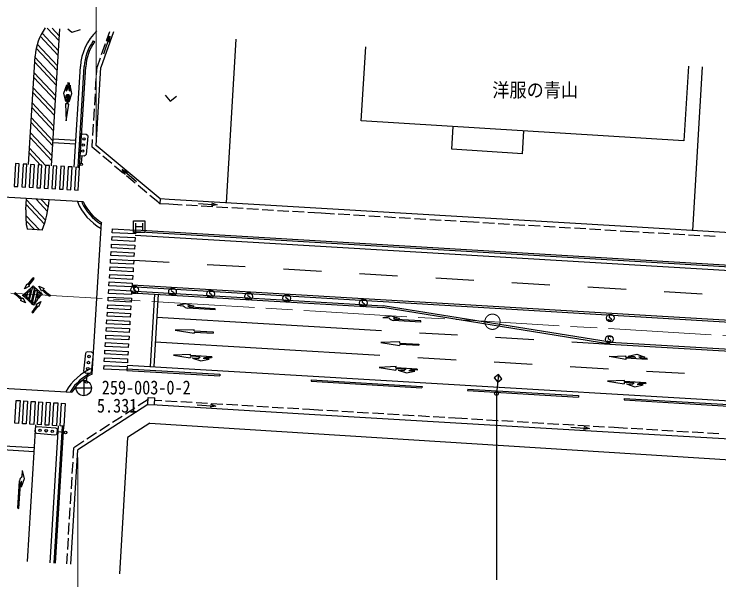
# Model space of a CAD drawing. Units: millimetres, scale not verified. Extents: x 40000 to 680000, y 20000 to 380000.
# Drawn here: x 304593 to 397001, y 241964 to 316159 of the extents above; entities that cross this region are included whole.
import ezdxf
from ezdxf.enums import TextEntityAlignment as Align

# ---------------------------------------------------------------- set-up
doc = ezdxf.new("R2010")
doc.units = ezdxf.units.MM
doc.header["$LTSCALE"] = 1000
doc.linetypes.add('CHAIN', pattern=[18.5, 12, -1.5, 3.5, -1.5])
for name, color, linetype, lineweight in [('M-BGD', 7, 'Continuous', 25), ('M-BMK', 2, 'CHAIN', 13), ('M-BMK-SRVR', 3, 'Continuous', 25), ('M-STR-HTXT', 7, 'Continuous', 13), ('M-STR-STRC', 7, 'Continuous', 25), ('M-STR-STRD', 7, 'Continuous', 25)]:
    doc.layers.add(name, color=color, linetype=linetype, lineweight=lineweight)
doc.styles.add('ＭＳ ゴシック', font='')
doc.styles.get('ＭＳ ゴシック').set_extended_font_data('MS Gothic')

msp = doc.modelspace()

# ---------------------------------------------------------------- linework, layer by layer
at = {"layer": 'M-BGD'}
for p, q in [((317631, 313817), (315978, 309137)), ((316350, 310942), (317142, 313266)), ((317091, 313849), (316694, 312723)), ((316723, 312616), (317142, 313266)), ((317142, 313266), (317078, 312495)), ((314993, 312634), (315172, 312506)), ((332427, 291409), (333709, 312865)), ((316527, 312252), (316028, 310838)), ((350091, 302173), (350695, 311860)), ((315861, 310366), (315464, 309241)), ((312981, 296071), (313782, 309271)), ((313181, 296060), (313982, 309258)), ((315360, 298936), (315978, 309137)), ((315401, 308215), (315464, 309241)), ((393011, 309352), (392400, 299537)), ((393572, 287784), (394872, 309241)), ((315280, 306219), (315371, 307716)), ((315159, 304223), (315250, 305720)), ((324380, 305537), (325053, 304744)), ((325053, 304744), (325872, 305384)), ((315038, 302226), (315129, 303724)), ((314917, 300230), (315008, 301727)), ((392400, 299537), (350091, 302173)), ((361977, 298464), (362172, 301420)), ((313313, 300234), (313409, 300385)), ((313409, 300385), (313576, 300448)), ((313576, 300448), (314054, 300399)), ((314054, 300399), (314205, 300303)), ((371240, 297853), (371438, 300843)), ((313068, 297846), (313313, 300234)), ((314268, 300136), (314023, 297748)), ((314205, 300303), (314268, 300136)), ((314824, 298705), (314887, 299731)), ((315859, 297841), (314824, 298705)), ((323750, 291925), (315360, 298936)), ((313131, 297679), (313068, 297846)), ((313282, 297583), (313131, 297679)), ((313760, 297534), (313282, 297583)), ((313423, 296603), (313521, 297558)), ((313927, 297597), (313760, 297534)), ((314023, 297748), (313927, 297597)), ((371240, 297853), (361977, 298464)), ((317394, 296558), (316243, 297520)), ((312981, 296071), (313181, 296060)), ((318929, 295276), (317778, 296238)), ((320634, 294175), (318761, 295763)), ((319212, 295135), (318761, 295763)), ((318761, 295763), (319455, 295421)), ((320464, 293994), (319312, 294956)), ((321998, 292711), (320847, 293673)), ((323417, 291526), (322382, 292391)), ((313674, 291517), (313493, 291432)), ((323713, 291296), (323417, 291526)), ((323750, 291925), (323713, 291296)), ((324893, 291227), (323713, 291296)), ((324930, 291856), (323750, 291925)), ((326639, 291123), (324893, 291227)), ((344895, 290670), (324930, 291856)), ((328636, 291004), (327138, 291093)), ((328781, 291321), (331230, 291159)), ((331230, 291159), (330469, 291021)), ((330494, 291395), (331230, 291159)), ((330632, 290886), (329135, 290975)), ((332629, 290767), (331131, 290856)), ((334625, 290649), (333128, 290738)), ((336622, 290530), (335124, 290619)), ((338618, 290412), (337121, 290500)), ((340615, 290293), (339117, 290382)), ((342611, 290174), (341114, 290263)), ((364860, 289485), (344895, 290670)), ((344857, 290041), (343110, 290145)), ((346603, 289937), (344857, 290041)), ((348600, 289819), (347102, 289908)), ((350596, 289700), (349099, 289789)), ((352593, 289582), (351095, 289671)), ((354589, 289464), (353092, 289552)), ((356586, 289345), (355088, 289434)), ((358582, 289227), (357085, 289315)), ((384825, 288299), (364860, 289485)), ((316044, 288844), (315938, 288674)), ((320228, 289040), (321728, 289041)), ((320229, 287540), (320228, 289040)), ((320528, 288740), (320529, 287840)), ((321428, 288741), (321429, 287841)), ((321728, 289041), (321729, 287541)), ((360579, 289108), (359081, 289197)), ((362575, 288990), (361078, 289079)), ((364821, 288856), (363074, 288960)), ((365570, 288812), (364821, 288856)), ((367566, 288693), (366069, 288782)), ((369563, 288575), (368065, 288664)), ((371559, 288456), (370062, 288545)), ((373556, 288338), (372058, 288427)), ((321729, 287541), (320229, 287540)), ((320482, 287612), (320494, 287811)), ((320482, 287612), (320494, 287811)), ((459643, 279347), (320482, 287612)), ((459655, 279547), (320494, 287811)), ((320528, 288290), (321428, 288291)), ((375552, 288219), (374055, 288308)), ((377549, 288100), (376051, 288189)), ((379545, 287982), (378048, 288071)), ((381542, 287863), (380044, 287952)), ((383538, 287745), (382041, 287834)), ((384786, 287671), (384037, 287715)), ((386533, 287567), (384786, 287671)), ((404789, 287115), (384825, 288299)), ((388529, 287449), (387032, 287537)), ((390526, 287330), (389028, 287419)), ((392522, 287212), (391025, 287300)), ((394519, 287093), (393021, 287182)), ((396515, 286975), (395018, 287064)), ((320268, 280336), (320236, 280218)), ((320236, 280218), (320266, 280115)), ((320266, 280115), (320528, 279927)), ((320394, 280383), (320268, 280336)), ((320473, 280375), (320394, 280383)), ((320551, 280347), (320473, 280375)), ((320586, 280303), (320551, 280347)), ((325234, 280091), (325202, 279974)), ((325360, 280138), (325234, 280091)), ((325439, 280130), (325360, 280138)), ((325517, 280102), (325439, 280130)), ((325553, 280058), (325517, 280102)), ((320167, 279743), (320133, 279807)), ((320280, 279671), (320167, 279743)), ((320420, 279657), (320280, 279671)), ((320525, 279706), (320420, 279657)), ((320557, 279824), (320525, 279706)), ((320528, 279927), (320557, 279824)), ((325133, 279498), (325100, 279562)), ((325247, 279426), (325133, 279498)), ((325202, 279974), (325232, 279870)), ((325232, 279870), (325494, 279682)), ((325386, 279412), (325247, 279426)), ((325491, 279461), (325386, 279412)), ((325524, 279579), (325491, 279461)), ((325494, 279682), (325524, 279579)), ((330132, 279216), (330098, 279280)), ((330245, 279144), (330132, 279216)), ((330233, 279809), (330201, 279691)), ((330201, 279691), (330230, 279588)), ((330230, 279588), (330492, 279400)), ((330358, 279856), (330233, 279809)), ((330384, 279130), (330245, 279144)), ((330438, 279848), (330358, 279856)), ((330490, 279179), (330384, 279130)), ((330515, 279820), (330438, 279848)), ((330522, 279296), (330490, 279179)), ((330492, 279400), (330522, 279296)), ((330551, 279776), (330515, 279820)), ((335233, 279477), (335201, 279359)), ((335201, 279359), (335231, 279256)), ((335231, 279256), (335493, 279068)), ((335359, 279524), (335233, 279477)), ((335438, 279516), (335359, 279524)), ((335516, 279488), (335438, 279516)), ((335552, 279444), (335516, 279488)), ((340221, 279225), (340189, 279108)), ((340189, 279108), (340218, 279004)), ((340346, 279273), (340221, 279225)), ((340426, 279265), (340346, 279273)), ((340504, 279236), (340426, 279265)), ((340539, 279193), (340504, 279236)), ((335132, 278884), (335099, 278948)), ((335246, 278812), (335132, 278884)), ((335385, 278798), (335246, 278812)), ((335490, 278847), (335385, 278798)), ((335523, 278964), (335490, 278847)), ((335493, 279068), (335523, 278964)), ((340120, 278632), (340086, 278696)), ((340233, 278561), (340120, 278632)), ((340218, 279004), (340481, 278817)), ((340372, 278546), (340233, 278561)), ((340478, 278596), (340372, 278546)), ((340510, 278713), (340478, 278596)), ((340481, 278817), (340510, 278713)), ((350251, 278619), (350219, 278502)), ((350219, 278502), (350249, 278398)), ((350249, 278398), (350511, 278210)), ((350377, 278666), (350251, 278619)), ((350456, 278658), (350377, 278666)), ((350534, 278630), (350456, 278658)), ((350511, 278210), (350540, 278107)), ((350569, 278586), (350534, 278630)), ((350150, 278026), (350116, 278090)), ((350263, 277954), (350150, 278026)), ((350403, 277940), (350263, 277954)), ((350508, 277989), (350403, 277940)), ((350540, 278107), (350508, 277989)), ((382635, 276647), (382603, 276530)), ((382603, 276530), (382633, 276426)), ((382633, 276426), (382895, 276239)), ((382761, 276695), (382635, 276647)), ((382840, 276687), (382761, 276695)), ((382918, 276659), (382840, 276687)), ((382953, 276615), (382918, 276659)), ((382534, 276055), (382500, 276118)), ((382647, 275983), (382534, 276055)), ((382787, 275968), (382647, 275983)), ((382892, 276018), (382787, 275968)), ((382924, 276135), (382892, 276018)), ((382895, 276239), (382924, 276135)), ((382494, 273842), (382462, 273725)), ((382462, 273725), (382491, 273622)), ((382491, 273622), (382754, 273434)), ((382619, 273890), (382494, 273842)), ((382699, 273882), (382619, 273890)), ((382777, 273854), (382699, 273882)), ((382812, 273810), (382777, 273854)), ((382393, 273250), (382359, 273313)), ((382506, 273178), (382393, 273250)), ((382645, 273163), (382506, 273178)), ((382751, 273213), (382645, 273163)), ((382783, 273330), (382751, 273213)), ((382754, 273434), (382783, 273330)), ((313744, 269322), (313989, 271709)), ((313989, 271709), (314085, 271860)), ((314085, 271860), (314252, 271924)), ((314252, 271924), (314730, 271875)), ((314730, 271875), (314881, 271779)), ((314881, 271779), (314944, 271611)), ((314944, 271611), (314699, 269224)), ((313808, 269155), (313744, 269322)), ((313959, 269059), (313808, 269155)), ((314436, 269010), (313959, 269059)), ((314099, 268079), (314197, 269034)), ((314603, 269073), (314436, 269010)), ((314699, 269224), (314603, 269073)), ((314843, 268957), (314759, 269138)), ((319392, 269644), (319380, 269444)), ((319380, 269444), (331553, 268721)), ((319392, 269644), (331565, 268921)), ((331565, 268921), (331553, 268721)), ((343544, 268210), (343532, 268010)), ((343532, 268010), (358066, 267147)), ((343544, 268210), (358078, 267346)), ((358078, 267346), (358066, 267147)), ((312147, 266566), (311977, 266671)), ((364067, 266991), (364056, 266791)), ((364056, 266791), (378590, 265928)), ((364067, 266991), (378602, 266128)), ((322153, 265620), (320855, 264775)), ((322115, 264975), (322168, 265873)), ((322168, 265873), (323066, 265819)), ((323013, 264921), (323066, 265819)), ((323050, 265550), (323958, 265496)), ((324457, 265466), (325954, 265377)), ((326454, 265348), (327951, 265259)), ((328450, 265229), (329947, 265140)), ((378602, 266128), (378590, 265928)), ((384591, 265772), (384579, 265572)), ((384579, 265572), (399014, 264715)), ((384591, 265772), (399026, 264915)), ((322115, 264975), (312935, 259001)), ((320436, 264502), (319178, 263684)), ((322115, 264975), (323331, 264902)), ((323331, 264902), (343296, 263716)), ((328613, 264930), (331061, 264758)), ((331061, 264758), (330300, 264623)), ((330326, 264998), (331061, 264758)), ((330447, 265111), (331944, 265022)), ((332443, 264992), (333940, 264903)), ((334440, 264874), (335937, 264785)), ((336436, 264755), (337933, 264666)), ((338433, 264636), (339930, 264547)), ((340429, 264518), (341926, 264429)), ((342425, 264399), (343333, 264345)), ((343333, 264345), (345080, 264242)), ((318759, 263411), (317502, 262593)), ((343296, 263716), (363260, 262532)), ((345579, 264212), (347076, 264123)), ((347575, 264094), (349073, 264005)), ((349572, 263975), (351069, 263886)), ((351568, 263857), (353066, 263768)), ((353565, 263738), (355062, 263649)), ((355561, 263620), (357059, 263531)), ((357558, 263501), (359055, 263412)), ((359554, 263383), (361052, 263294)), ((322406, 262518), (319482, 260629)), ((322406, 262518), (432240, 255556)), ((361551, 263264), (363297, 263161)), ((363260, 262532), (383225, 261346)), ((363297, 263161), (364046, 263116)), ((364545, 263087), (366043, 262998)), ((366542, 262968), (368039, 262879)), ((368538, 262849), (370036, 262760)), ((370535, 262731), (372032, 262642)), ((372531, 262612), (374029, 262523)), ((374528, 262494), (376025, 262405)), ((307343, 261404), (307384, 261883)), ((307384, 261883), (307478, 262035)), ((307478, 262035), (307644, 262101)), ((307644, 262101), (310035, 261892)), ((309830, 244156), (310921, 262133)), ((310030, 244144), (311121, 262121)), ((310035, 261892), (310188, 261798)), ((310188, 261798), (310253, 261632)), ((310253, 261632), (310212, 261153)), ((310921, 262133), (311121, 262121)), ((317083, 262321), (315826, 261502)), ((376524, 262375), (378022, 262286)), ((377579, 262002), (380028, 261839)), ((378521, 262257), (380018, 262168)), ((380028, 261839), (379268, 261702)), ((379293, 262076), (380028, 261839)), ((380517, 262138), (382015, 262049)), ((382514, 262019), (383263, 261975)), ((383263, 261975), (385009, 261871)), ((385508, 261842), (387006, 261753)), ((387505, 261723), (389002, 261634)), ((389501, 261605), (390999, 261516)), ((307408, 261238), (307343, 261404)), ((307561, 261144), (307408, 261238)), ((309952, 260935), (307561, 261144)), ((310118, 261001), (309952, 260935)), ((310212, 261153), (310118, 261001)), ((311189, 261309), (310233, 261392)), ((315407, 261230), (314150, 260411)), ((319482, 260629), (318391, 242780)), ((383225, 261346), (403189, 260161)), ((391498, 261486), (392995, 261397)), ((393494, 261368), (394992, 261279)), ((395491, 261249), (396988, 261160)), ((313731, 260139), (312432, 259294)), ((312026, 244026), (312935, 259001)), ((312348, 257914), (312432, 259294)), ((312227, 255917), (312318, 257415)), ((312106, 253921), (312197, 255418)), ((311985, 251925), (312076, 253422)), ((311864, 249928), (311955, 251426)), ((311743, 247932), (311833, 249429)), ((311621, 245936), (311712, 247433)), ((311507, 244057), (311591, 245437))]:
    msp.add_line(p, q, dxfattribs=at)
for centre, radius in [((313749, 299787), 160), ((313668, 298991), 160), ((313586, 298195), 160), ((313407, 296444), 160), ((320395, 280001), 500), ((325361, 279756), 500), ((330359, 279474), 500), ((335360, 279142), 500), ((340347, 278891), 500), ((350378, 278284), 500), ((382762, 276313), 500), ((382620, 273508), 500), ((314426, 271263), 160), ((314344, 270467), 160), ((314263, 269671), 160), ((314083, 267920), 160), ((308001, 261588), 160), ((308798, 261518), 160), ((309595, 261448), 160), ((311348, 261295), 160)]:
    msp.add_circle(centre, radius, dxfattribs=at)
for centre, radius, start, end in [((320270, 308877), 6500, 144.55358, 176.52722), ((320270, 308877), 6300, 144.55358, 176.52722), ((319379, 294189), 6500, 205.0971, 238.03529), ((319379, 294189), 6300, 205.0971, 238.03529), ((317501, 263245), 6500, 114.95087, 148.19045), ((317501, 263245), 6300, 114.96367, 148.16427)]:
    msp.add_arc(centre, radius, start, end, dxfattribs=at)
at = {"layer": 'M-BMK'}
for p, q in [((304165, 279564), (324130, 278379)), ((324130, 278379), (344096, 277193)), ((344096, 277193), (364060, 276008)), ((364060, 276008), (384025, 274823)), ((384025, 274823), (403989, 273638))]:
    msp.add_line(p, q, dxfattribs=at)
msp.add_circle((367311, 275815), 1000, dxfattribs=at)
at = {"layer": 'M-BMK-SRVR'}
for p, q in [((313722, 268121), (313722, 266121)), ((314722, 267121), (312722, 267121))]:
    msp.add_line(p, q, dxfattribs=at)
msp.add_circle((313722, 267121), 1000, dxfattribs=at)
at = {"layer": 'M-STR-HTXT'}
for p, q in [((315360, 299936), (315360, 323942)), ((312935, 258001), (312935, 219851))]:
    msp.add_line(p, q, dxfattribs=at)
at = {"layer": 'M-STR-STRC'}
for p, q in [((310482, 312674), (308938, 314331)), ((309488, 296279), (310577, 314234)), ((310520, 313293), (309589, 314293)), ((310365, 310744), (308011, 313270)), ((310403, 311363), (308265, 313658)), ((312180, 313753), (311635, 314172)), ((313253, 314076), (312180, 313753)), ((310244, 308747), (307489, 311704)), ((310282, 309367), (307612, 312232)), ((306493, 296457), (307354, 310650)), ((310127, 306820), (307305, 309848)), ((310165, 307440), (307343, 310468)), ((312482, 296101), (313283, 309301)), ((310006, 304823), (307184, 307851)), ((310044, 305443), (307222, 308471)), ((311123, 305799), (311489, 306879)), ((311489, 306879), (311441, 306081)), ((311657, 307170), (311612, 306436)), ((311657, 307170), (311807, 307160)), ((311807, 307160), (311762, 306426)), ((311938, 306852), (311890, 306053)), ((312171, 305736), (311938, 306852)), ((309886, 302852), (307065, 305880)), ((309924, 303471), (307102, 306500)), ((311612, 306436), (311611, 306421)), ((311612, 306436), (311611, 306421)), ((311762, 306426), (311761, 306411)), ((311356, 304683), (311123, 305799)), ((311356, 304683), (311404, 305482)), ((311565, 305657), (311487, 304375)), ((311715, 305646), (311637, 304366)), ((311805, 304656), (312171, 305736)), ((311805, 304656), (311853, 305454)), ((309803, 301475), (306981, 304503)), ((311338, 304384), (311429, 302174)), ((311487, 304375), (311338, 304384)), ((311429, 302174), (311787, 304357)), ((311637, 304366), (311787, 304357)), ((309765, 300855), (306943, 303883)), ((309686, 299548), (306864, 302576)), ((309648, 298928), (306827, 301956)), ((309565, 297551), (306743, 300579)), ((309527, 296931), (306705, 299959)), ((312694, 299595), (309699, 299773)), ((308726, 296324), (306622, 298582)), ((312664, 299096), (309669, 299273)), ((308075, 296363), (306584, 297962)), ((313674, 291522), (301782, 292229)), ((306130, 290480), (306220, 291965)), ((308561, 288618), (306173, 291181)), ((308710, 289118), (306210, 291801)), ((308994, 290280), (307495, 291889)), ((309084, 290844), (308146, 291851)), ((307903, 287858), (306134, 289756)), ((307251, 287896), (306152, 289076)), ((314842, 268957), (316049, 288844)), ((308289, 287835), (306298, 287953)), ((460063, 278821), (320452, 287113)), ((324927, 283591), (320255, 283869)), ((334910, 282998), (329919, 283295)), ((344892, 282406), (339901, 282702)), ((354875, 281813), (349883, 282109)), ((307215, 281471), (307094, 281560)), ((364857, 281220), (359866, 281516)), ((374839, 280627), (369848, 280923)), ((305978, 280129), (306293, 280801)), ((306614, 280485), (305978, 280129)), ((306400, 280696), (306293, 280801)), ((306504, 278776), (306787, 280008)), ((306614, 280485), (306507, 280591)), ((306632, 278665), (306992, 280229)), ((306886, 278430), (307279, 280139)), ((307012, 278310), (307402, 280002)), ((308199, 279850), (307858, 280495)), ((307858, 280495), (308522, 280164)), ((308414, 280060), (308522, 280164)), ((429550, 274122), (320058, 280625)), ((384822, 280034), (379831, 280330)), ((304623, 279485), (304714, 279605)), ((306119, 279113), (306203, 279476)), ((306246, 278993), (306402, 279671)), ((307390, 278613), (307662, 279794)), ((307613, 278914), (307792, 279689)), ((308199, 279850), (308306, 279955)), ((309325, 279301), (309235, 279181)), ((319998, 279626), (352939, 277669)), ((322980, 279449), (322417, 269965)), ((323479, 279419), (322916, 269936)), ((394804, 279441), (389813, 279738)), ((305535, 278726), (305427, 278621)), ((306091, 278291), (305427, 278621)), ((305750, 278936), (305643, 278831)), ((305750, 278936), (306091, 278291)), ((307464, 278072), (308081, 278460)), ((308081, 278460), (307801, 277773)), ((325977, 277969), (327093, 278203)), ((327093, 278203), (328174, 277838)), ((307464, 278072), (307576, 277972)), ((307689, 277872), (307801, 277773)), ((325977, 277969), (326776, 277921)), ((330951, 277373), (327357, 277586)), ((328174, 277838), (327375, 277886)), ((330960, 277523), (327730, 277714)), ((330951, 277373), (330960, 277523)), ((382709, 272896), (352939, 277669)), ((306915, 277056), (307041, 276974)), ((323302, 276424), (352750, 274675)), ((352930, 276369), (354046, 276603)), ((352930, 276369), (353729, 276322)), ((354046, 276603), (355126, 276239)), ((357903, 275773), (354310, 275987)), ((355126, 276239), (354328, 276286)), ((357912, 275923), (354683, 276115)), ((357903, 275773), (357912, 275923)), ((328212, 274771), (325703, 274695)), ((325703, 274695), (328185, 274322)), ((328194, 274471), (328185, 274322)), ((328194, 274471), (330690, 274323)), ((328203, 274621), (328212, 274771)), ((328203, 274621), (330699, 274473)), ((330699, 274473), (330690, 274323)), ((357741, 274379), (362732, 274082)), ((367723, 273786), (372715, 273489)), ((323109, 273180), (352557, 271431)), ((355165, 273171), (352656, 273095)), ((352656, 273095), (355138, 272722)), ((355147, 272872), (355138, 272722)), ((355147, 272872), (357643, 272724)), ((355156, 273022), (355165, 273171)), ((355156, 273022), (357651, 272873)), ((357651, 272873), (357643, 272724)), ((377706, 273193), (382709, 272896)), ((382709, 272896), (459440, 268339)), ((327719, 271528), (325510, 271434)), ((325510, 271434), (327693, 271079)), ((327701, 271229), (327693, 271079)), ((328982, 271153), (327701, 271229)), ((327710, 271379), (327719, 271528)), ((330505, 271213), (327710, 271379)), ((327992, 271061), (328791, 271014)), ((327992, 271061), (329072, 270697)), ((329072, 270697), (330188, 270931)), ((330188, 270931), (329390, 270978)), ((329762, 271106), (329747, 271107)), ((330496, 271063), (329762, 271106)), ((330505, 271213), (330496, 271063)), ((357548, 271135), (362539, 270838)), ((382598, 271238), (384808, 271332)), ((384781, 270883), (382598, 271238)), ((384790, 271033), (384781, 270883)), ((387585, 270867), (384790, 271033)), ((384799, 271183), (384808, 271332)), ((386079, 271107), (384799, 271183)), ((385107, 271315), (386223, 271549)), ((385107, 271315), (385906, 271267)), ((386223, 271549), (387303, 271184)), ((387303, 271184), (386505, 271232)), ((386860, 271060), (386845, 271061)), ((387594, 271017), (386860, 271060)), ((387585, 270867), (387594, 271017)), ((319422, 270143), (459054, 261850)), ((354672, 269929), (352462, 269834)), ((352462, 269834), (354645, 269479)), ((354663, 269779), (354672, 269929)), ((367531, 270542), (372522, 270245)), ((377513, 269949), (382504, 269652)), ((354654, 269629), (354645, 269479)), ((355935, 269553), (354654, 269629)), ((357458, 269613), (354663, 269779)), ((354945, 269462), (355743, 269414)), ((354945, 269462), (356025, 269097)), ((356025, 269097), (357141, 269331)), ((357141, 269331), (356342, 269379)), ((356715, 269507), (356700, 269508)), ((357449, 269463), (356715, 269507)), ((357458, 269613), (357449, 269463)), ((387495, 269356), (392487, 269059)), ((368102, 268890), (367554, 268444)), ((367554, 268444), (368000, 267896)), ((368102, 268890), (367847, 266403)), ((368000, 267896), (368548, 268342)), ((368548, 268342), (368102, 268890)), ((384618, 268128), (382408, 268034)), ((382408, 268034), (384591, 267679)), ((384609, 267978), (384618, 268128)), ((300236, 267276), (312148, 266568)), ((384600, 267829), (384591, 267679)), ((385880, 267753), (384600, 267829)), ((387404, 267812), (384609, 267978)), ((384890, 267661), (385971, 267297)), ((384890, 267661), (385689, 267614)), ((385971, 267297), (387086, 267531)), ((387086, 267531), (386288, 267578)), ((386661, 267706), (386646, 267707)), ((387395, 267663), (386661, 267706)), ((387404, 267812), (387395, 267663)), ((367847, 266403), (367833, 241964)), ((306336, 244363), (307425, 262304)), ((309331, 244185), (310422, 262163)), ((301254, 259674), (307244, 259310)), ((301224, 259174), (307213, 258811)), ((305668, 256322), (305619, 255524)), ((305668, 256322), (305901, 255206)), ((305901, 255206), (305534, 254126)), ((305065, 251350), (305283, 254943)), ((305215, 251340), (305411, 254570)), ((305534, 254126), (305583, 254925)), ((305065, 251350), (305215, 251340))]:
    msp.add_line(p, q, dxfattribs=at)
for points in [[(304776, 296559), (304598, 293564), (305097, 293534), (305275, 296529)], [(305764, 296500), (305586, 293505), (306085, 293476), (306263, 296470)], [(306752, 296441), (306575, 293447), (307074, 293417), (307251, 296412)], [(307741, 296383), (307563, 293388), (308062, 293358), (308240, 296353)], [(308729, 296324), (308551, 293329), (309050, 293300), (309228, 296294)], [(309717, 296265), (309539, 293271), (310038, 293241), (310216, 296236)], [(310705, 296207), (310528, 293212), (311027, 293182), (311205, 296177)], [(311694, 296148), (311516, 293153), (312015, 293124), (312193, 296118)], [(312682, 296089), (312504, 293094), (313003, 293065), (313181, 296060)], [(317500, 287993), (320528, 287840), (320497, 287341), (317469, 287494)], [(317438, 286999), (320466, 286846), (320435, 286347), (317407, 286500)], [(317376, 286005), (320404, 285852), (320373, 285353), (317345, 285506)], [(317314, 285011), (320342, 284857), (320311, 284358), (317283, 284512)], [(317252, 284017), (320280, 283863), (320249, 283364), (317221, 283518)], [(317190, 283022), (320218, 282869), (320187, 282370), (317159, 282523)], [(317128, 282028), (320156, 281875), (320124, 281376), (317097, 281529)], [(317066, 281034), (320094, 280881), (320062, 280382), (317035, 280535)], [(317004, 280040), (320032, 279887), (320000, 279388), (316973, 279541)], [(316942, 279046), (319969, 278892), (319938, 278393), (316911, 278547)], [(316880, 278052), (319907, 277898), (319876, 277399), (316849, 277553)], [(316818, 277058), (319845, 276904), (319814, 276405), (316787, 276558)], [(316756, 276063), (319783, 275910), (319752, 275411), (316725, 275564)], [(316694, 275069), (319721, 274916), (319690, 274417), (316663, 274570)], [(316632, 274075), (319659, 273922), (319628, 273423), (316600, 273576)], [(316570, 273081), (319597, 272928), (319566, 272429), (316538, 272582)], [(316508, 272087), (319535, 271933), (319504, 271434), (316476, 271588)], [(316446, 271093), (319473, 270939), (319442, 270440), (316414, 270594)], [(316383, 270098), (319411, 269945), (319380, 269446), (316352, 269599)], [(305369, 265468), (305191, 262473), (304692, 262503), (304870, 265498)], [(306357, 265409), (306180, 262415), (305680, 262444), (305858, 265439)], [(307346, 265351), (307168, 262356), (306669, 262386), (306847, 265380)], [(308334, 265292), (308156, 262297), (307657, 262327), (307835, 265322)], [(309322, 265233), (309144, 262239), (308645, 262268), (308823, 265263)], [(310310, 265175), (310133, 262180), (309633, 262209), (309811, 265204)], [(311299, 265116), (311121, 262121), (310622, 262151), (310800, 265146)]]:
    msp.add_lwpolyline(points, close=True, dxfattribs=at)
msp.add_circle((367847, 266403), 250, dxfattribs=at)
for centre, radius, start, end in [((314341, 310226), 7000, 143.94113, 176.52722), ((320270, 308877), 7000, 133.59904, 176.52722), ((311113, 306458), 500, 310.94518, 357.39027), ((312261, 306389), 500, 175.66428, 222.10937), ((310757, 306244), 1000, 310.36474, 323.94457), ((312588, 306133), 1000, 209.10998, 222.68981), ((294272, 293174), 15000, 339.14842, 354.69651), ((319379, 294189), 7000, 201.97809, 241.14862), ((316112, 289874), 10000, 176.52722, 191.07538), ((296936, 289014), 12600, 318.68744, 323.72726), ((296936, 289014), 12750, 318.64994, 323.72726), ((294234, 293126), 18000, 309.57664, 315.54894), ((294234, 293126), 18150, 312.08367, 313.7733), ((294234, 293126), 18150, 314.64719, 315.08185), ((316112, 289874), 13000, 226.01256, 232.96092), ((316112, 289874), 13150, 226.65827, 227.79657), ((316112, 289874), 13150, 228.54276, 230.01965), ((316764, 289159), 12350, 227.45637, 232.96184), ((297184, 269627), 12350, 47.45637, 52.96184), ((297184, 269627), 12500, 47.41733, 52.96184), ((297809, 268923), 13000, 51.93621, 52.61375), ((297809, 268923), 13000, 44.20697, 51.93621), ((294234, 293126), 18150, 310.16731, 311.08224), ((297809, 268923), 13150, 50.80138, 51.79719), ((318205, 270718), 13250, 138.50372, 146.72834), ((318205, 270718), 13400, 139.95647, 142.20507), ((316112, 289874), 13150, 230.75081, 232.25898), ((318205, 270718), 13400, 139.1925, 139.95647), ((316764, 289159), 12500, 227.41733, 232.96184), ((297809, 268923), 13150, 48.59434, 50.07054), ((297809, 268923), 13150, 46.34027, 47.84853), ((297809, 268923), 13150, 45.01464, 45.5773), ((318205, 270718), 13400, 143.78028, 145.93581), ((317575, 270061), 12750, 141.64994, 146.72726), ((317575, 270061), 12600, 141.68744, 146.72726), ((327537, 278570), 1000, 220.43863, 259.63359), ((327752, 278214), 500, 221.01907, 267.46416), ((354490, 276970), 1000, 220.43863, 259.63359), ((354705, 276614), 500, 221.01907, 267.46416), ((329470, 270280), 1000, 119.18387, 132.7637), ((329725, 270608), 500, 85.73817, 132.18326), ((386667, 271916), 1000, 220.43863, 234.01846), ((386882, 271560), 500, 221.01907, 267.46416), ((317501, 263245), 7000, 111.90371, 151.22423), ((356422, 268680), 1000, 119.18387, 132.7637), ((356678, 269008), 500, 85.73817, 132.18326), ((386368, 266880), 1000, 119.18387, 132.7637), ((386624, 267208), 500, 85.73817, 132.18326), ((306267, 254762), 1000, 130.36418, 169.55915), ((305911, 254547), 500, 130.94462, 177.38971)]:
    msp.add_arc(centre, radius, start, end, dxfattribs=at)
at = {"layer": 'M-STR-STRD'}
for p, q in [((352984, 278419), (320542, 280345)), ((320512, 279846), (352967, 277918)), ((429537, 273872), (352984, 278419)), ((382736, 273145), (352967, 277918)), ((382736, 273145), (459455, 268588))]:
    msp.add_line(p, q, dxfattribs=at)
msp.add_arc((320544, 280094), 251, 90.41633, 262.63722, dxfattribs=at)

# ---------------------------------------------------------------- texts
at = {"layer": 'M-BGD', "style": 'ＭＳ ゴシック', "width": 0.9}
msp.add_text('洋服の青山', height=1833, dxfattribs=at).set_placement((372915, 306198), align=Align.MIDDLE_CENTER)
at = {"layer": 'M-BMK-SRVR', "style": 'ＭＳ ゴシック', "width": 0.85}
for s, p in [('259-003-0-2', (321915, 267198)), ('5.331', (318103, 264821))]:
    msp.add_text(s, height=1833, dxfattribs=at).set_placement(p, align=Align.MIDDLE_CENTER)

doc.saveas('drawing.dxf')
